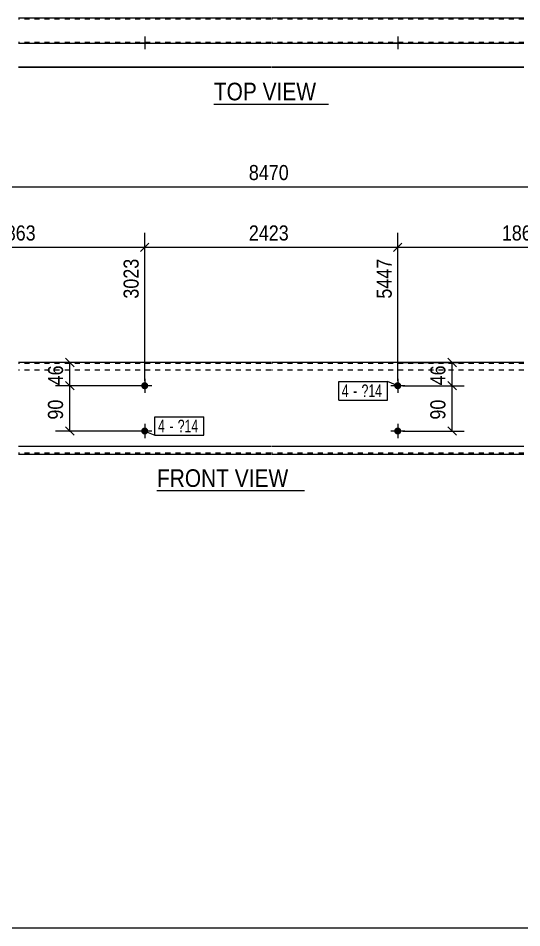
# Model space of a CAD drawing. Header units: millimetres. Extents: x 2 to 579, y 1 to 405.
# Drawn here: x 182.2 to 282.3, y 5 to 185.7 of the extents above; entities that cross this region are included whole.
import ezdxf

# ---------------------------------------------------------------- set-up
doc = ezdxf.new("R2010")
doc.units = ezdxf.units.MM
doc.linetypes.add('XKITLINE00', pattern=[0])
doc.linetypes.add('XKITLINE01', pattern=[4, 1, -1, 1, -1])
for name, color, linetype, lineweight in [('Bolt', 3, 'Continuous', 0), ('BoltMark', 7, 'Continuous', 0), ('Dimensions', 7, 'Continuous', 0), ('DrawingSheet', 5, 'Continuous', 0), ('OtherObjectType', 7, 'Continuous', 0), ('Part', 2, 'Continuous', 0)]:
    doc.layers.add(name, color=color, linetype=linetype, lineweight=lineweight)
doc.styles.add('ARIAL', font='ARIAL.TTF')
doc.styles.add('ARIAL_NARROW', font='ARIALN.TTF')

# ---------------------------------------------------------------- blocks, each defined once
blk = doc.blocks.new('*A1')
at = {"layer": 'Bolt'}
for points in [[(258.32, 112.67), (258.32, 112.63), (258.32, 112.6), (258.31, 112.56), (258.3, 112.53), (258.3, 112.5), (258.28, 112.46), (258.27, 112.43), (258.26, 112.4), (258.24, 112.37), (258.23, 112.34), (258.21, 112.31), (258.19, 112.28), (258.17, 112.26), (258.14, 112.23), (258.12, 112.2), (258.1, 112.18), (258.07, 112.16), (258.04, 112.14), (258.01, 112.12), (257.99, 112.1), (257.96, 112.08), (257.93, 112.07), (257.89, 112.05), (257.86, 112.04), (257.83, 112.03), (257.8, 112.02), (257.76, 112.01), (257.73, 112.01), (257.69, 112), (257.66, 112), (257.63, 112), (257.59, 112), (257.56, 112), (257.52, 112.01), (257.49, 112.01), (257.46, 112.02), (257.42, 112.03), (257.39, 112.04), (257.36, 112.05), (257.33, 112.07), (257.3, 112.08), (257.27, 112.1), (257.24, 112.12), (257.21, 112.14), (257.18, 112.16), (257.16, 112.18), (257.13, 112.2), (257.11, 112.23), (257.08, 112.26), (257.06, 112.28), (257.04, 112.31), (257.03, 112.34), (257.01, 112.37), (256.99, 112.4), (256.98, 112.43), (256.97, 112.46), (256.96, 112.5), (256.95, 112.53), (256.94, 112.56), (256.93, 112.6), (256.93, 112.63), (256.93, 112.67), (256.93, 112.7), (256.93, 112.73), (256.93, 112.77), (256.93, 112.8), (256.94, 112.84), (256.95, 112.87), (256.96, 112.9), (256.97, 112.94), (256.98, 112.97), (256.99, 113), (257.01, 113.03), (257.03, 113.06), (257.04, 113.09), (257.06, 113.12), (257.08, 113.14), (257.11, 113.17), (257.13, 113.19), (257.16, 113.22), (257.18, 113.24), (257.21, 113.26), (257.24, 113.28), (257.27, 113.3), (257.3, 113.32), (257.33, 113.33), (257.36, 113.35), (257.39, 113.36), (257.42, 113.37), (257.46, 113.38), (257.49, 113.39), (257.52, 113.39), (257.56, 113.4), (257.59, 113.4), (257.63, 113.4), (257.66, 113.4), (257.69, 113.4), (257.73, 113.39), (257.76, 113.39), (257.8, 113.38), (257.83, 113.37), (257.86, 113.36), (257.89, 113.35), (257.93, 113.33), (257.96, 113.32), (257.99, 113.3), (258.01, 113.28), (258.04, 113.26), (258.07, 113.24), (258.1, 113.22), (258.12, 113.19), (258.14, 113.17), (258.17, 113.14), (258.19, 113.12), (258.21, 113.09), (258.23, 113.06), (258.24, 113.03), (258.26, 113), (258.27, 112.97), (258.28, 112.94), (258.3, 112.9), (258.3, 112.87), (258.31, 112.84), (258.32, 112.8), (258.32, 112.77), (258.32, 112.73), (258.33, 112.7)], [(258.32, 103.67), (258.32, 103.63), (258.32, 103.6), (258.31, 103.56), (258.3, 103.53), (258.3, 103.5), (258.28, 103.46), (258.27, 103.43), (258.26, 103.4), (258.24, 103.37), (258.23, 103.34), (258.21, 103.31), (258.19, 103.28), (258.17, 103.26), (258.14, 103.23), (258.12, 103.2), (258.1, 103.18), (258.07, 103.16), (258.04, 103.14), (258.01, 103.12), (257.99, 103.1), (257.96, 103.08), (257.93, 103.07), (257.89, 103.05), (257.86, 103.04), (257.83, 103.03), (257.8, 103.02), (257.76, 103.01), (257.73, 103.01), (257.69, 103), (257.66, 103), (257.63, 103), (257.59, 103), (257.56, 103), (257.52, 103.01), (257.49, 103.01), (257.46, 103.02), (257.42, 103.03), (257.39, 103.04), (257.36, 103.05), (257.33, 103.07), (257.3, 103.08), (257.27, 103.1), (257.24, 103.12), (257.21, 103.14), (257.18, 103.16), (257.16, 103.18), (257.13, 103.2), (257.11, 103.23), (257.08, 103.26), (257.06, 103.28), (257.04, 103.31), (257.03, 103.34), (257.01, 103.37), (256.99, 103.4), (256.98, 103.43), (256.97, 103.46), (256.96, 103.5), (256.95, 103.53), (256.94, 103.56), (256.93, 103.6), (256.93, 103.63), (256.93, 103.67), (256.93, 103.7), (256.93, 103.73), (256.93, 103.77), (256.93, 103.8), (256.94, 103.84), (256.95, 103.87), (256.96, 103.9), (256.97, 103.94), (256.98, 103.97), (256.99, 104), (257.01, 104.03), (257.03, 104.06), (257.04, 104.09), (257.06, 104.12), (257.08, 104.14), (257.11, 104.17), (257.13, 104.19), (257.16, 104.22), (257.18, 104.24), (257.21, 104.26), (257.24, 104.28), (257.27, 104.3), (257.3, 104.32), (257.33, 104.33), (257.36, 104.35), (257.39, 104.36), (257.42, 104.37), (257.46, 104.38), (257.49, 104.39), (257.52, 104.39), (257.56, 104.4), (257.59, 104.4), (257.63, 104.4), (257.66, 104.4), (257.69, 104.4), (257.73, 104.39), (257.76, 104.39), (257.8, 104.38), (257.83, 104.37), (257.86, 104.36), (257.89, 104.35), (257.93, 104.33), (257.96, 104.32), (257.99, 104.3), (258.01, 104.28), (258.04, 104.26), (258.07, 104.24), (258.1, 104.22), (258.12, 104.19), (258.14, 104.17), (258.17, 104.14), (258.19, 104.12), (258.21, 104.09), (258.23, 104.06), (258.24, 104.03), (258.26, 104), (258.27, 103.97), (258.28, 103.94), (258.3, 103.9), (258.3, 103.87), (258.31, 103.84), (258.32, 103.8), (258.32, 103.77), (258.32, 103.73), (258.33, 103.7)]]:
    blk.add_hatch(color=3, dxfattribs=at).paths.add_polyline_path(points, flags=17)
at = {"layer": 'Bolt', "color": 3, "linetype": 'XKITLINE00', "lineweight": 0}
for p, q in [((257.63, 114.1), (257.63, 111.3)), ((259.03, 112.7), (256.23, 112.7)), ((257.63, 105.1), (257.63, 102.3)), ((259.03, 103.7), (256.23, 103.7))]:
    blk.add_line(p, q, dxfattribs=at)
blk = doc.blocks.new('*A2')
at = {"layer": 'Bolt'}
for points in [[(258.32, 112.67), (258.32, 112.63), (258.32, 112.6), (258.31, 112.56), (258.3, 112.53), (258.3, 112.5), (258.28, 112.46), (258.27, 112.43), (258.26, 112.4), (258.24, 112.37), (258.23, 112.34), (258.21, 112.31), (258.19, 112.28), (258.17, 112.26), (258.14, 112.23), (258.12, 112.2), (258.1, 112.18), (258.07, 112.16), (258.04, 112.14), (258.01, 112.12), (257.99, 112.1), (257.96, 112.08), (257.93, 112.07), (257.89, 112.05), (257.86, 112.04), (257.83, 112.03), (257.8, 112.02), (257.76, 112.01), (257.73, 112.01), (257.69, 112), (257.66, 112), (257.63, 112), (257.59, 112), (257.56, 112), (257.52, 112.01), (257.49, 112.01), (257.46, 112.02), (257.42, 112.03), (257.39, 112.04), (257.36, 112.05), (257.33, 112.07), (257.3, 112.08), (257.27, 112.1), (257.24, 112.12), (257.21, 112.14), (257.18, 112.16), (257.16, 112.18), (257.13, 112.2), (257.11, 112.23), (257.08, 112.26), (257.06, 112.28), (257.04, 112.31), (257.03, 112.34), (257.01, 112.37), (256.99, 112.4), (256.98, 112.43), (256.97, 112.46), (256.96, 112.5), (256.95, 112.53), (256.94, 112.56), (256.93, 112.6), (256.93, 112.63), (256.93, 112.67), (256.93, 112.7), (256.93, 112.73), (256.93, 112.77), (256.93, 112.8), (256.94, 112.84), (256.95, 112.87), (256.96, 112.9), (256.97, 112.94), (256.98, 112.97), (256.99, 113), (257.01, 113.03), (257.03, 113.06), (257.04, 113.09), (257.06, 113.12), (257.08, 113.14), (257.11, 113.17), (257.13, 113.19), (257.16, 113.22), (257.18, 113.24), (257.21, 113.26), (257.24, 113.28), (257.27, 113.3), (257.3, 113.32), (257.33, 113.33), (257.36, 113.35), (257.39, 113.36), (257.42, 113.37), (257.46, 113.38), (257.49, 113.39), (257.52, 113.39), (257.56, 113.4), (257.59, 113.4), (257.63, 113.4), (257.66, 113.4), (257.69, 113.4), (257.73, 113.39), (257.76, 113.39), (257.8, 113.38), (257.83, 113.37), (257.86, 113.36), (257.89, 113.35), (257.93, 113.33), (257.96, 113.32), (257.99, 113.3), (258.01, 113.28), (258.04, 113.26), (258.07, 113.24), (258.1, 113.22), (258.12, 113.19), (258.14, 113.17), (258.17, 113.14), (258.19, 113.12), (258.21, 113.09), (258.23, 113.06), (258.24, 113.03), (258.26, 113), (258.27, 112.97), (258.28, 112.94), (258.3, 112.9), (258.3, 112.87), (258.31, 112.84), (258.32, 112.8), (258.32, 112.77), (258.32, 112.73), (258.33, 112.7)], [(258.32, 103.67), (258.32, 103.63), (258.32, 103.6), (258.31, 103.56), (258.3, 103.53), (258.3, 103.5), (258.28, 103.46), (258.27, 103.43), (258.26, 103.4), (258.24, 103.37), (258.23, 103.34), (258.21, 103.31), (258.19, 103.28), (258.17, 103.26), (258.14, 103.23), (258.12, 103.2), (258.1, 103.18), (258.07, 103.16), (258.04, 103.14), (258.01, 103.12), (257.99, 103.1), (257.96, 103.08), (257.93, 103.07), (257.89, 103.05), (257.86, 103.04), (257.83, 103.03), (257.8, 103.02), (257.76, 103.01), (257.73, 103.01), (257.69, 103), (257.66, 103), (257.63, 103), (257.59, 103), (257.56, 103), (257.52, 103.01), (257.49, 103.01), (257.46, 103.02), (257.42, 103.03), (257.39, 103.04), (257.36, 103.05), (257.33, 103.07), (257.3, 103.08), (257.27, 103.1), (257.24, 103.12), (257.21, 103.14), (257.18, 103.16), (257.16, 103.18), (257.13, 103.2), (257.11, 103.23), (257.08, 103.26), (257.06, 103.28), (257.04, 103.31), (257.03, 103.34), (257.01, 103.37), (256.99, 103.4), (256.98, 103.43), (256.97, 103.46), (256.96, 103.5), (256.95, 103.53), (256.94, 103.56), (256.93, 103.6), (256.93, 103.63), (256.93, 103.67), (256.93, 103.7), (256.93, 103.73), (256.93, 103.77), (256.93, 103.8), (256.94, 103.84), (256.95, 103.87), (256.96, 103.9), (256.97, 103.94), (256.98, 103.97), (256.99, 104), (257.01, 104.03), (257.03, 104.06), (257.04, 104.09), (257.06, 104.12), (257.08, 104.14), (257.11, 104.17), (257.13, 104.19), (257.16, 104.22), (257.18, 104.24), (257.21, 104.26), (257.24, 104.28), (257.27, 104.3), (257.3, 104.32), (257.33, 104.33), (257.36, 104.35), (257.39, 104.36), (257.42, 104.37), (257.46, 104.38), (257.49, 104.39), (257.52, 104.39), (257.56, 104.4), (257.59, 104.4), (257.63, 104.4), (257.66, 104.4), (257.69, 104.4), (257.73, 104.39), (257.76, 104.39), (257.8, 104.38), (257.83, 104.37), (257.86, 104.36), (257.89, 104.35), (257.93, 104.33), (257.96, 104.32), (257.99, 104.3), (258.01, 104.28), (258.04, 104.26), (258.07, 104.24), (258.1, 104.22), (258.12, 104.19), (258.14, 104.17), (258.17, 104.14), (258.19, 104.12), (258.21, 104.09), (258.23, 104.06), (258.24, 104.03), (258.26, 104), (258.27, 103.97), (258.28, 103.94), (258.3, 103.9), (258.3, 103.87), (258.31, 103.84), (258.32, 103.8), (258.32, 103.77), (258.32, 103.73), (258.33, 103.7)]]:
    blk.add_hatch(color=3, dxfattribs=at).paths.add_polyline_path(points, flags=17)
at = {"layer": 'Bolt', "color": 3, "linetype": 'XKITLINE00', "lineweight": 0}
for p, q in [((257.63, 114.1), (257.63, 111.3)), ((259.03, 112.7), (256.23, 112.7)), ((257.63, 105.1), (257.63, 102.3)), ((259.03, 103.7), (256.23, 103.7))]:
    blk.add_line(p, q, dxfattribs=at)
blk = doc.blocks.new('*A3')
at = {"layer": 'Bolt'}
for points in [[(208.03, 112.67), (208.03, 112.63), (208.02, 112.6), (208.02, 112.56), (208.01, 112.53), (208, 112.5), (207.99, 112.46), (207.98, 112.43), (207.96, 112.4), (207.95, 112.37), (207.93, 112.34), (207.91, 112.31), (207.89, 112.28), (207.87, 112.26), (207.85, 112.23), (207.83, 112.2), (207.8, 112.18), (207.78, 112.16), (207.75, 112.14), (207.72, 112.12), (207.69, 112.1), (207.66, 112.08), (207.63, 112.07), (207.6, 112.05), (207.57, 112.04), (207.53, 112.03), (207.5, 112.02), (207.47, 112.01), (207.43, 112.01), (207.4, 112), (207.37, 112), (207.33, 112), (207.3, 112), (207.26, 112), (207.23, 112.01), (207.2, 112.01), (207.16, 112.02), (207.13, 112.03), (207.1, 112.04), (207.06, 112.05), (207.03, 112.07), (207, 112.08), (206.97, 112.1), (206.94, 112.12), (206.91, 112.14), (206.89, 112.16), (206.86, 112.18), (206.84, 112.2), (206.81, 112.23), (206.79, 112.26), (206.77, 112.28), (206.75, 112.31), (206.73, 112.34), (206.71, 112.37), (206.7, 112.4), (206.69, 112.43), (206.67, 112.46), (206.66, 112.5), (206.65, 112.53), (206.65, 112.56), (206.64, 112.6), (206.64, 112.63), (206.63, 112.67), (206.63, 112.7), (206.63, 112.73), (206.64, 112.77), (206.64, 112.8), (206.65, 112.84), (206.65, 112.87), (206.66, 112.9), (206.67, 112.94), (206.69, 112.97), (206.7, 113), (206.71, 113.03), (206.73, 113.06), (206.75, 113.09), (206.77, 113.12), (206.79, 113.14), (206.81, 113.17), (206.84, 113.19), (206.86, 113.22), (206.89, 113.24), (206.91, 113.26), (206.94, 113.28), (206.97, 113.3), (207, 113.32), (207.03, 113.33), (207.06, 113.35), (207.1, 113.36), (207.13, 113.37), (207.16, 113.38), (207.2, 113.39), (207.23, 113.39), (207.26, 113.4), (207.3, 113.4), (207.33, 113.4), (207.37, 113.4), (207.4, 113.4), (207.43, 113.39), (207.47, 113.39), (207.5, 113.38), (207.53, 113.37), (207.57, 113.36), (207.6, 113.35), (207.63, 113.33), (207.66, 113.32), (207.69, 113.3), (207.72, 113.28), (207.75, 113.26), (207.78, 113.24), (207.8, 113.22), (207.83, 113.19), (207.85, 113.17), (207.87, 113.14), (207.89, 113.12), (207.91, 113.09), (207.93, 113.06), (207.95, 113.03), (207.96, 113), (207.98, 112.97), (207.99, 112.94), (208, 112.9), (208.01, 112.87), (208.02, 112.84), (208.02, 112.8), (208.03, 112.77), (208.03, 112.73), (208.03, 112.7)], [(208.03, 103.67), (208.03, 103.63), (208.02, 103.6), (208.02, 103.56), (208.01, 103.53), (208, 103.5), (207.99, 103.46), (207.98, 103.43), (207.96, 103.4), (207.95, 103.37), (207.93, 103.34), (207.91, 103.31), (207.89, 103.28), (207.87, 103.26), (207.85, 103.23), (207.83, 103.2), (207.8, 103.18), (207.78, 103.16), (207.75, 103.14), (207.72, 103.12), (207.69, 103.1), (207.66, 103.08), (207.63, 103.07), (207.6, 103.05), (207.57, 103.04), (207.53, 103.03), (207.5, 103.02), (207.47, 103.01), (207.43, 103.01), (207.4, 103), (207.37, 103), (207.33, 103), (207.3, 103), (207.26, 103), (207.23, 103.01), (207.2, 103.01), (207.16, 103.02), (207.13, 103.03), (207.1, 103.04), (207.06, 103.05), (207.03, 103.07), (207, 103.08), (206.97, 103.1), (206.94, 103.12), (206.91, 103.14), (206.89, 103.16), (206.86, 103.18), (206.84, 103.2), (206.81, 103.23), (206.79, 103.26), (206.77, 103.28), (206.75, 103.31), (206.73, 103.34), (206.71, 103.37), (206.7, 103.4), (206.69, 103.43), (206.67, 103.46), (206.66, 103.5), (206.65, 103.53), (206.65, 103.56), (206.64, 103.6), (206.64, 103.63), (206.63, 103.67), (206.63, 103.7), (206.63, 103.73), (206.64, 103.77), (206.64, 103.8), (206.65, 103.84), (206.65, 103.87), (206.66, 103.9), (206.67, 103.94), (206.69, 103.97), (206.7, 104), (206.71, 104.03), (206.73, 104.06), (206.75, 104.09), (206.77, 104.12), (206.79, 104.14), (206.81, 104.17), (206.84, 104.19), (206.86, 104.22), (206.89, 104.24), (206.91, 104.26), (206.94, 104.28), (206.97, 104.3), (207, 104.32), (207.03, 104.33), (207.06, 104.35), (207.1, 104.36), (207.13, 104.37), (207.16, 104.38), (207.2, 104.39), (207.23, 104.39), (207.26, 104.4), (207.3, 104.4), (207.33, 104.4), (207.37, 104.4), (207.4, 104.4), (207.43, 104.39), (207.47, 104.39), (207.5, 104.38), (207.53, 104.37), (207.57, 104.36), (207.6, 104.35), (207.63, 104.33), (207.66, 104.32), (207.69, 104.3), (207.72, 104.28), (207.75, 104.26), (207.78, 104.24), (207.8, 104.22), (207.83, 104.19), (207.85, 104.17), (207.87, 104.14), (207.89, 104.12), (207.91, 104.09), (207.93, 104.06), (207.95, 104.03), (207.96, 104), (207.98, 103.97), (207.99, 103.94), (208, 103.9), (208.01, 103.87), (208.02, 103.84), (208.02, 103.8), (208.03, 103.77), (208.03, 103.73), (208.03, 103.7)]]:
    blk.add_hatch(color=3, dxfattribs=at).paths.add_polyline_path(points, flags=17)
at = {"layer": 'Bolt', "color": 3, "linetype": 'XKITLINE00', "lineweight": 0}
for p, q in [((207.33, 114.1), (207.33, 111.3)), ((208.73, 112.7), (205.93, 112.7)), ((207.33, 105.1), (207.33, 102.3)), ((208.73, 103.7), (205.93, 103.7))]:
    blk.add_line(p, q, dxfattribs=at)
blk = doc.blocks.new('*A4')
at = {"layer": 'Bolt'}
for points in [[(208.03, 112.67), (208.03, 112.63), (208.02, 112.6), (208.02, 112.56), (208.01, 112.53), (208, 112.5), (207.99, 112.46), (207.98, 112.43), (207.96, 112.4), (207.95, 112.37), (207.93, 112.34), (207.91, 112.31), (207.89, 112.28), (207.87, 112.26), (207.85, 112.23), (207.83, 112.2), (207.8, 112.18), (207.78, 112.16), (207.75, 112.14), (207.72, 112.12), (207.69, 112.1), (207.66, 112.08), (207.63, 112.07), (207.6, 112.05), (207.57, 112.04), (207.53, 112.03), (207.5, 112.02), (207.47, 112.01), (207.43, 112.01), (207.4, 112), (207.37, 112), (207.33, 112), (207.3, 112), (207.26, 112), (207.23, 112.01), (207.2, 112.01), (207.16, 112.02), (207.13, 112.03), (207.1, 112.04), (207.06, 112.05), (207.03, 112.07), (207, 112.08), (206.97, 112.1), (206.94, 112.12), (206.91, 112.14), (206.89, 112.16), (206.86, 112.18), (206.84, 112.2), (206.81, 112.23), (206.79, 112.26), (206.77, 112.28), (206.75, 112.31), (206.73, 112.34), (206.71, 112.37), (206.7, 112.4), (206.69, 112.43), (206.67, 112.46), (206.66, 112.5), (206.65, 112.53), (206.65, 112.56), (206.64, 112.6), (206.64, 112.63), (206.63, 112.67), (206.63, 112.7), (206.63, 112.73), (206.64, 112.77), (206.64, 112.8), (206.65, 112.84), (206.65, 112.87), (206.66, 112.9), (206.67, 112.94), (206.69, 112.97), (206.7, 113), (206.71, 113.03), (206.73, 113.06), (206.75, 113.09), (206.77, 113.12), (206.79, 113.14), (206.81, 113.17), (206.84, 113.19), (206.86, 113.22), (206.89, 113.24), (206.91, 113.26), (206.94, 113.28), (206.97, 113.3), (207, 113.32), (207.03, 113.33), (207.06, 113.35), (207.1, 113.36), (207.13, 113.37), (207.16, 113.38), (207.2, 113.39), (207.23, 113.39), (207.26, 113.4), (207.3, 113.4), (207.33, 113.4), (207.37, 113.4), (207.4, 113.4), (207.43, 113.39), (207.47, 113.39), (207.5, 113.38), (207.53, 113.37), (207.57, 113.36), (207.6, 113.35), (207.63, 113.33), (207.66, 113.32), (207.69, 113.3), (207.72, 113.28), (207.75, 113.26), (207.78, 113.24), (207.8, 113.22), (207.83, 113.19), (207.85, 113.17), (207.87, 113.14), (207.89, 113.12), (207.91, 113.09), (207.93, 113.06), (207.95, 113.03), (207.96, 113), (207.98, 112.97), (207.99, 112.94), (208, 112.9), (208.01, 112.87), (208.02, 112.84), (208.02, 112.8), (208.03, 112.77), (208.03, 112.73), (208.03, 112.7)], [(208.03, 103.67), (208.03, 103.63), (208.02, 103.6), (208.02, 103.56), (208.01, 103.53), (208, 103.5), (207.99, 103.46), (207.98, 103.43), (207.96, 103.4), (207.95, 103.37), (207.93, 103.34), (207.91, 103.31), (207.89, 103.28), (207.87, 103.26), (207.85, 103.23), (207.83, 103.2), (207.8, 103.18), (207.78, 103.16), (207.75, 103.14), (207.72, 103.12), (207.69, 103.1), (207.66, 103.08), (207.63, 103.07), (207.6, 103.05), (207.57, 103.04), (207.53, 103.03), (207.5, 103.02), (207.47, 103.01), (207.43, 103.01), (207.4, 103), (207.37, 103), (207.33, 103), (207.3, 103), (207.26, 103), (207.23, 103.01), (207.2, 103.01), (207.16, 103.02), (207.13, 103.03), (207.1, 103.04), (207.06, 103.05), (207.03, 103.07), (207, 103.08), (206.97, 103.1), (206.94, 103.12), (206.91, 103.14), (206.89, 103.16), (206.86, 103.18), (206.84, 103.2), (206.81, 103.23), (206.79, 103.26), (206.77, 103.28), (206.75, 103.31), (206.73, 103.34), (206.71, 103.37), (206.7, 103.4), (206.69, 103.43), (206.67, 103.46), (206.66, 103.5), (206.65, 103.53), (206.65, 103.56), (206.64, 103.6), (206.64, 103.63), (206.63, 103.67), (206.63, 103.7), (206.63, 103.73), (206.64, 103.77), (206.64, 103.8), (206.65, 103.84), (206.65, 103.87), (206.66, 103.9), (206.67, 103.94), (206.69, 103.97), (206.7, 104), (206.71, 104.03), (206.73, 104.06), (206.75, 104.09), (206.77, 104.12), (206.79, 104.14), (206.81, 104.17), (206.84, 104.19), (206.86, 104.22), (206.89, 104.24), (206.91, 104.26), (206.94, 104.28), (206.97, 104.3), (207, 104.32), (207.03, 104.33), (207.06, 104.35), (207.1, 104.36), (207.13, 104.37), (207.16, 104.38), (207.2, 104.39), (207.23, 104.39), (207.26, 104.4), (207.3, 104.4), (207.33, 104.4), (207.37, 104.4), (207.4, 104.4), (207.43, 104.39), (207.47, 104.39), (207.5, 104.38), (207.53, 104.37), (207.57, 104.36), (207.6, 104.35), (207.63, 104.33), (207.66, 104.32), (207.69, 104.3), (207.72, 104.28), (207.75, 104.26), (207.78, 104.24), (207.8, 104.22), (207.83, 104.19), (207.85, 104.17), (207.87, 104.14), (207.89, 104.12), (207.91, 104.09), (207.93, 104.06), (207.95, 104.03), (207.96, 104), (207.98, 103.97), (207.99, 103.94), (208, 103.9), (208.01, 103.87), (208.02, 103.84), (208.02, 103.8), (208.03, 103.77), (208.03, 103.73), (208.03, 103.7)]]:
    blk.add_hatch(color=3, dxfattribs=at).paths.add_polyline_path(points, flags=17)
at = {"layer": 'Bolt', "color": 3, "linetype": 'XKITLINE00', "lineweight": 0}
for p, q in [((207.33, 114.1), (207.33, 111.3)), ((208.73, 112.7), (205.93, 112.7)), ((207.33, 105.1), (207.33, 102.3)), ((208.73, 103.7), (205.93, 103.7))]:
    blk.add_line(p, q, dxfattribs=at)
blk = doc.blocks.new('*A9')
at = {"layer": 'Part', "color": 2, "linetype": 'XKITLINE00', "lineweight": 0}
for p, q in [((232.43, 117.3), (182.23, 117.3)), ((282.72, 117.3), (232.53, 117.3)), ((232.43, 100.6), (182.23, 100.6)), ((282.72, 100.6), (232.53, 100.6)), ((182.23, 99.1), (232.43, 99.1)), ((232.53, 99.1), (282.72, 99.1))]:
    blk.add_line(p, q, dxfattribs=at)
at = {"layer": 'Part', "color": 7, "linetype": 'XKITLINE01', "lineweight": 0}
for p, q in [((232.43, 117.12), (182.23, 117.12)), ((232.43, 115.8), (182.23, 115.8)), ((282.72, 117.12), (232.53, 117.12)), ((282.72, 115.8), (232.53, 115.8)), ((232.43, 99.28), (182.23, 99.28)), ((282.72, 99.28), (232.53, 99.28))]:
    blk.add_line(p, q, dxfattribs=at)
blk = doc.blocks.new('*A10')
at = {"layer": 'Bolt'}
blk.add_hatch(color=3, dxfattribs=at).paths.add_polyline_path([(256.93, 180.72), (256.93, 180.9), (258.33, 180.9), (258.33, 180.72)], flags=17)
blk.add_hatch(color=3, dxfattribs=at).paths.add_polyline_path([(256.93, 180.72), (256.93, 180.9), (258.33, 180.9), (258.33, 180.72)], flags=17)
at = {"layer": 'Bolt', "color": 3, "linetype": 'XKITLINE00', "lineweight": 0}
for p, q in [((256.93, 180.9), (256.93, 180.72)), ((256.93, 180.9), (256.93, 180.72)), ((257.63, 182.06), (257.63, 179.56)), ((257.63, 182.06), (257.63, 179.56)), ((258.33, 180.9), (258.33, 180.72)), ((258.33, 180.9), (258.33, 180.72))]:
    blk.add_line(p, q, dxfattribs=at)
blk = doc.blocks.new('*A11')
at = {"layer": 'Bolt'}
blk.add_hatch(color=3, dxfattribs=at).paths.add_polyline_path([(256.93, 180.72), (256.93, 180.9), (258.33, 180.9), (258.33, 180.72)], flags=17)
blk.add_hatch(color=3, dxfattribs=at).paths.add_polyline_path([(256.93, 180.72), (256.93, 180.9), (258.33, 180.9), (258.33, 180.72)], flags=17)
at = {"layer": 'Bolt', "color": 3, "linetype": 'XKITLINE00', "lineweight": 0}
for p, q in [((256.93, 180.9), (256.93, 180.72)), ((256.93, 180.9), (256.93, 180.72)), ((257.63, 182.06), (257.63, 179.56)), ((257.63, 182.06), (257.63, 179.56)), ((258.33, 180.9), (258.33, 180.72)), ((258.33, 180.9), (258.33, 180.72))]:
    blk.add_line(p, q, dxfattribs=at)
blk = doc.blocks.new('*A12')
at = {"layer": 'Bolt'}
blk.add_hatch(color=3, dxfattribs=at).paths.add_polyline_path([(206.63, 180.72), (206.63, 180.9), (208.03, 180.9), (208.03, 180.72)], flags=17)
blk.add_hatch(color=3, dxfattribs=at).paths.add_polyline_path([(206.63, 180.72), (206.63, 180.9), (208.03, 180.9), (208.03, 180.72)], flags=17)
at = {"layer": 'Bolt', "color": 3, "linetype": 'XKITLINE00', "lineweight": 0}
for p, q in [((206.63, 180.9), (206.63, 180.72)), ((206.63, 180.9), (206.63, 180.72)), ((207.33, 182.06), (207.33, 179.56)), ((207.33, 182.06), (207.33, 179.56)), ((208.03, 180.9), (208.03, 180.72)), ((208.03, 180.9), (208.03, 180.72))]:
    blk.add_line(p, q, dxfattribs=at)
blk = doc.blocks.new('*A13')
at = {"layer": 'Bolt'}
blk.add_hatch(color=3, dxfattribs=at).paths.add_polyline_path([(206.63, 180.72), (206.63, 180.9), (208.03, 180.9), (208.03, 180.72)], flags=17)
blk.add_hatch(color=3, dxfattribs=at).paths.add_polyline_path([(206.63, 180.72), (206.63, 180.9), (208.03, 180.9), (208.03, 180.72)], flags=17)
at = {"layer": 'Bolt', "color": 3, "linetype": 'XKITLINE00', "lineweight": 0}
for p, q in [((206.63, 180.9), (206.63, 180.72)), ((206.63, 180.9), (206.63, 180.72)), ((207.33, 182.06), (207.33, 179.56)), ((207.33, 182.06), (207.33, 179.56)), ((208.03, 180.9), (208.03, 180.72)), ((208.03, 180.9), (208.03, 180.72))]:
    blk.add_line(p, q, dxfattribs=at)
blk = doc.blocks.new('*A18')
at = {"layer": 'Part', "color": 2, "linetype": 'XKITLINE00', "lineweight": 0}
for p, q in [((232.43, 185.72), (182.23, 185.72)), ((282.72, 185.72), (232.53, 185.72)), ((232.43, 180.72), (182.23, 180.72)), ((282.72, 180.72), (232.53, 180.72)), ((182.23, 176.08), (232.43, 176.08)), ((232.43, 175.9), (182.23, 175.9)), ((232.53, 176.08), (282.72, 176.08)), ((282.72, 175.9), (232.53, 175.9))]:
    blk.add_line(p, q, dxfattribs=at)
at = {"layer": 'Part', "color": 7, "linetype": 'XKITLINE01', "lineweight": 0}
for p, q in [((232.43, 185.54), (182.23, 185.54)), ((282.72, 185.54), (232.53, 185.54)), ((232.43, 180.9), (182.23, 180.9)), ((282.72, 180.9), (232.53, 180.9))]:
    blk.add_line(p, q, dxfattribs=at)
blk = doc.blocks.new('*A19')
at = {"layer": 'DrawingSheet', "color": 5, "linetype": 'XKITLINE00', "lineweight": 0}
blk.add_line((5, 5), (579, 5), dxfattribs=at)
blk = doc.blocks.new('*A31')
at = {"layer": 'Dimensions', "color": 7, "linetype": 'XKITLINE00', "lineweight": 0}
for p, q in [((258.63, 112.7), (270.85, 112.7)), ((267.6, 113.55), (269.3, 111.85)), ((268.45, 103.7), (268.45, 112.7)), ((258.63, 103.7), (270.85, 103.7)), ((267.6, 104.55), (269.3, 102.85))]:
    blk.add_line(p, q, dxfattribs=at)
at = {"layer": 'Dimensions', "color": 3}
for p in [(268.45, 112.7), (268.45, 103.7)]:
    blk.add_point(p, dxfattribs=at)
at = {"layer": 'Dimensions', "color": 3, "style": 'ARIAL', "width": 0.85}
blk.add_text('90', height=3, rotation=90.0002, dxfattribs=at).set_placement((267.1, 105.97))
blk = doc.blocks.new('*A32')
at = {"layer": 'Dimensions', "color": 7, "linetype": 'XKITLINE00', "lineweight": 0}
for p, q in [((267.6, 118.15), (269.3, 116.45)), ((258.63, 117.3), (270.85, 117.3)), ((268.45, 112.7), (268.45, 117.3)), ((258.63, 112.7), (270.85, 112.7)), ((267.6, 113.55), (269.3, 111.85))]:
    blk.add_line(p, q, dxfattribs=at)
at = {"layer": 'Dimensions', "color": 3}
for p in [(268.45, 117.3), (268.45, 112.7)]:
    blk.add_point(p, dxfattribs=at)
at = {"layer": 'Dimensions', "color": 3, "style": 'ARIAL', "width": 0.85}
blk.add_text('46', height=3, rotation=90.0002, dxfattribs=at).set_placement((267.1, 112.77))
blk = doc.blocks.new('*A33')
at = {"layer": 'Dimensions', "color": 7, "linetype": 'XKITLINE00', "lineweight": 0}
for p, q in [((206.33, 112.7), (189.6, 112.7)), ((191.6, 113.55), (193.3, 111.85)), ((192.45, 103.7), (192.45, 112.7)), ((206.33, 103.7), (189.6, 103.7)), ((191.6, 104.55), (193.3, 102.85))]:
    blk.add_line(p, q, dxfattribs=at)
at = {"layer": 'Dimensions', "color": 3}
for p in [(192.45, 112.7), (192.45, 103.7)]:
    blk.add_point(p, dxfattribs=at)
at = {"layer": 'Dimensions', "color": 3, "style": 'ARIAL', "width": 0.85}
blk.add_text('90', height=3, rotation=90.0002, dxfattribs=at).set_placement((191.1, 105.97))
blk = doc.blocks.new('*A34')
at = {"layer": 'Dimensions', "color": 7, "linetype": 'XKITLINE00', "lineweight": 0}
for p, q in [((191.6, 118.15), (193.3, 116.45)), ((206.33, 117.3), (189.6, 117.3)), ((192.45, 112.7), (192.45, 117.3)), ((206.33, 112.7), (189.6, 112.7)), ((191.6, 113.55), (193.3, 111.85))]:
    blk.add_line(p, q, dxfattribs=at)
at = {"layer": 'Dimensions', "color": 3}
for p in [(192.45, 117.3), (192.45, 112.7)]:
    blk.add_point(p, dxfattribs=at)
at = {"layer": 'Dimensions', "color": 3, "style": 'ARIAL', "width": 0.85}
blk.add_text('46', height=3, rotation=90.0002, dxfattribs=at).set_placement((191.1, 112.77))
blk = doc.blocks.new('*A35')
at = {"layer": 'Dimensions', "color": 7, "linetype": 'XKITLINE00', "lineweight": 0}
blk.add_line((44.45, 152.2), (420.51, 152.2), dxfattribs=at)
at = {"layer": 'Dimensions', "color": 3, "style": 'ARIAL', "width": 0.85}
blk.add_text('8470', height=3, dxfattribs=at).set_placement((228.03, 153.55))
blk = doc.blocks.new('*A40')
at = {"layer": 'Dimensions', "color": 7, "linetype": 'XKITLINE00', "lineweight": 0}
for p, q in [((157.04, 113.7), (157.04, 143.05)), ((207.33, 113.7), (207.33, 143.05)), ((157.89, 141.05), (156.19, 139.35)), ((208.18, 141.05), (206.48, 139.35)), ((157.04, 140.2), (207.33, 140.2))]:
    blk.add_line(p, q, dxfattribs=at)
at = {"layer": 'Dimensions', "color": 3}
for p in [(157.04, 140.2), (207.33, 140.2)]:
    blk.add_point(p, dxfattribs=at)
at = {"layer": 'Dimensions', "color": 3, "style": 'ARIAL', "width": 0.85}
blk.add_text('1863', height=3, dxfattribs=at).set_placement((177.73, 141.55))
blk.add_text('3023', height=3, rotation=90.0002, dxfattribs=at).set_placement((206.13, 130))
blk = doc.blocks.new('*A41')
at = {"layer": 'Dimensions', "color": 7, "linetype": 'XKITLINE00', "lineweight": 0}
for p, q in [((207.33, 113.7), (207.33, 143.05)), ((257.63, 113.7), (257.63, 143.05)), ((208.18, 141.05), (206.48, 139.35)), ((258.47, 141.05), (256.78, 139.35)), ((207.33, 140.2), (257.63, 140.2))]:
    blk.add_line(p, q, dxfattribs=at)
at = {"layer": 'Dimensions', "color": 3}
for p in [(207.33, 140.2), (257.63, 140.2)]:
    blk.add_point(p, dxfattribs=at)
at = {"layer": 'Dimensions', "color": 3, "style": 'ARIAL', "width": 0.85}
blk.add_text('2423', height=3, dxfattribs=at).set_placement((228.03, 141.55))
blk.add_text('5447', height=3, rotation=90.0002, dxfattribs=at).set_placement((256.43, 130))
blk = doc.blocks.new('*A42')
at = {"layer": 'Dimensions', "color": 7, "linetype": 'XKITLINE00', "lineweight": 0}
for p, q in [((257.63, 113.7), (257.63, 143.05)), ((307.92, 113.7), (307.92, 143.05)), ((258.47, 141.05), (256.78, 139.35)), ((308.77, 141.05), (307.07, 139.35)), ((257.63, 140.2), (307.92, 140.2))]:
    blk.add_line(p, q, dxfattribs=at)
at = {"layer": 'Dimensions', "color": 3}
for p in [(257.63, 140.2), (307.92, 140.2)]:
    blk.add_point(p, dxfattribs=at)
at = {"layer": 'Dimensions', "color": 3, "style": 'ARIAL', "width": 0.85}
blk.add_text('1863', height=3, dxfattribs=at).set_placement((278.32, 141.55))
blk.add_text('7310', height=3, rotation=90.0002, dxfattribs=at).set_placement((306.72, 130))
blk = doc.blocks.new('*A49')
at = {"layer": 'BoltMark', "color": 7, "linetype": 'XKITLINE00', "lineweight": 0}
for p, q in [((209.37, 106.55), (219.06, 106.55)), ((209.37, 102.85), (209.37, 106.55)), ((219.06, 102.85), (219.06, 106.55)), ((207.33, 103.7), (209.37, 102.85)), ((209.37, 102.85), (219.06, 102.85))]:
    blk.add_line(p, q, dxfattribs=at)
at = {"layer": 'BoltMark', "color": 3, "style": 'ARIAL_NARROW', "width": 0.85}
for s, p in [('4', (209.97, 103.45)), ('?14', (213.9, 103.45)), ('-', (212.24, 103.45))]:
    blk.add_text(s, height=2.5, dxfattribs=at).set_placement(p)
blk = doc.blocks.new('*A50')
at = {"layer": 'BoltMark', "color": 7, "linetype": 'XKITLINE00', "lineweight": 0}
for p, q in [((245.9, 113.55), (255.59, 113.55)), ((245.9, 109.85), (245.9, 113.55)), ((255.59, 109.85), (255.59, 113.55)), ((257.63, 112.7), (255.59, 113.55)), ((245.9, 109.85), (255.59, 109.85))]:
    blk.add_line(p, q, dxfattribs=at)
at = {"layer": 'BoltMark', "color": 3, "style": 'ARIAL_NARROW', "width": 0.85}
for s, p in [('4', (246.5, 110.45)), ('?14', (250.43, 110.45)), ('-', (248.77, 110.45))]:
    blk.add_text(s, height=2.5, dxfattribs=at).set_placement(p)
blk = doc.blocks.new('*A52')
at = {"layer": 'OtherObjectType', "color": 7, "linetype": 'XKITLINE00', "lineweight": 0}
blk.add_line((209.77, 91.85), (239.07, 91.85), dxfattribs=at)
at = {"layer": 'OtherObjectType', "color": 7, "style": 'ARIAL', "width": 0.85}
blk.add_text('FRONT VIEW', height=3.5, dxfattribs=at).set_placement((209.77, 92.6))
blk = doc.blocks.new('*A54')
at = {"layer": 'OtherObjectType', "color": 7, "linetype": 'XKITLINE00', "lineweight": 0}
blk.add_line((221.07, 168.65), (243.89, 168.65), dxfattribs=at)
at = {"layer": 'OtherObjectType', "color": 7, "style": 'ARIAL', "width": 0.85}
blk.add_text('TOP VIEW', height=3.5, dxfattribs=at).set_placement((221.07, 169.4))

msp = doc.modelspace()

# ---------------------------------------------------------------- block references
at = {"lineweight": 0}
for name in ['*A19', '*A12', '*A13', '*A10', '*A11', '*A54', '*A35', '*A40', '*A41', '*A42', '*A34', '*A32', '*A3', '*A4', '*A1', '*A2', '*A33', '*A50', '*A31', '*A49', '*A52']:
    msp.add_blockref(name, (0, 0), dxfattribs=at)
at = {"layer": 'Part', "lineweight": 0}
for name in ['*A18', '*A9']:
    msp.add_blockref(name, (0, 0), dxfattribs=at)

doc.saveas('drawing.dxf')
